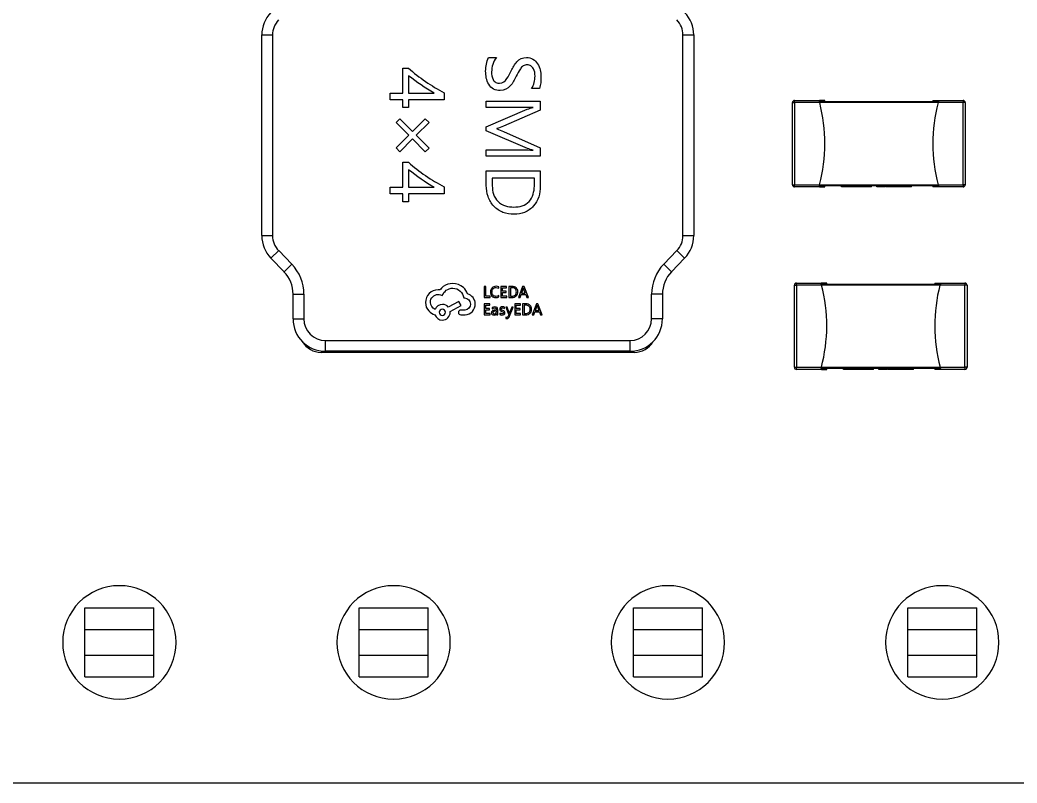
# Model space of a CAD drawing. Header units: millimetres. Extents: x 0 to 297, y 0 to 210.
# Drawn here: x 99.42 to 113.27, y 123.26 to 133.86 of the extents above; entities that cross this region are included whole.
import ezdxf

# ---------------------------------------------------------------- set-up
doc = ezdxf.new("R2010")
doc.units = ezdxf.units.MM

msp = doc.modelspace()

# ---------------------------------------------------------------- linework, layer by layer
at = {"color": 7, "linetype": 'Continuous', "lineweight": 25}
for p, q in [((102.78, 133.653), (102.93, 133.653)), ((102.78, 130.867), (102.78, 133.653)), ((102.93, 133.653), (102.93, 130.867)), ((108.63, 133.653), (108.78, 133.653)), ((108.63, 130.867), (108.63, 133.653)), ((108.78, 133.653), (108.78, 130.867)), ((105.929, 133.34), (106.039, 133.34)), ((104.738, 133.193), (104.816, 133.193)), ((104.738, 132.846), (104.738, 133.193)), ((104.82, 133.087), (104.82, 132.846)), ((104.564, 132.754), (104.564, 132.846)), ((104.564, 132.846), (104.738, 132.846)), ((104.82, 132.846), (105.176, 132.846)), ((105.314, 132.852), (105.314, 132.754)), ((106.638, 132.91), (106.528, 132.91)), ((104.738, 132.754), (104.564, 132.754)), ((104.738, 132.645), (104.738, 132.754)), ((104.82, 132.754), (104.82, 132.645)), ((105.314, 132.754), (104.82, 132.754)), ((105.899, 132.736), (106.649, 132.736)), ((105.899, 132.645), (105.899, 132.736)), ((106.649, 132.736), (106.649, 132.608)), ((110.152, 131.574), (110.152, 132.714)), ((110.152, 132.714), (110.182, 132.714)), ((110.182, 132.714), (110.182, 132.744)), ((110.182, 132.744), (110.527, 132.744)), ((110.53, 132.714), (110.182, 132.714)), ((110.182, 132.714), (110.182, 131.574)), ((110.526, 132.729), (110.52, 132.729)), ((110.523, 132.74), (110.523, 132.74)), ((110.523, 132.737), (110.523, 132.74)), ((110.602, 132.744), (110.527, 132.744)), ((110.527, 132.729), (112.176, 132.729)), ((112.174, 132.714), (110.53, 132.714)), ((110.602, 132.729), (110.602, 132.744)), ((112.102, 132.744), (112.102, 132.729)), ((112.102, 132.744), (112.176, 132.744)), ((112.522, 132.714), (112.174, 132.714)), ((112.176, 132.744), (112.522, 132.744)), ((112.183, 132.729), (112.178, 132.729)), ((112.18, 132.74), (112.181, 132.74)), ((112.18, 132.737), (112.18, 132.74)), ((112.522, 132.744), (112.522, 132.714)), ((112.522, 131.574), (112.522, 132.714)), ((112.552, 132.714), (112.522, 132.714)), ((112.552, 132.714), (112.552, 131.574)), ((104.82, 132.645), (104.738, 132.645)), ((106.395, 132.645), (105.899, 132.645)), ((105.899, 132.379), (106.468, 132.623)), ((106.649, 132.608), (106.137, 132.386)), ((106.549, 132.645), (106.549, 132.647)), ((104.646, 132.437), (104.698, 132.489)), ((104.823, 132.261), (104.646, 132.437)), ((104.698, 132.489), (104.875, 132.312)), ((104.875, 132.312), (105.052, 132.489)), ((105.103, 132.437), (104.926, 132.261)), ((105.052, 132.489), (105.103, 132.437)), ((105.899, 132.324), (105.899, 132.379)), ((106.472, 132.077), (105.899, 132.324)), ((106.046, 132.353), (106.046, 132.349)), ((106.139, 132.314), (106.649, 132.087)), ((104.646, 132.084), (104.823, 132.261)), ((104.874, 132.209), (104.698, 132.032)), ((105.051, 132.032), (104.874, 132.209)), ((104.926, 132.261), (105.103, 132.083)), ((104.698, 132.032), (104.646, 132.084)), ((105.103, 132.083), (105.051, 132.032)), ((105.899, 131.968), (105.899, 132.059)), ((105.899, 132.059), (106.4, 132.059)), ((106.549, 132.052), (106.549, 132.054)), ((106.649, 132.087), (106.649, 131.968)), ((104.738, 131.885), (104.816, 131.885)), ((104.738, 131.538), (104.738, 131.885)), ((106.649, 131.968), (105.899, 131.968)), ((104.82, 131.779), (104.82, 131.538)), ((105.899, 131.563), (105.899, 131.767)), ((105.899, 131.767), (106.649, 131.767)), ((106.649, 131.767), (106.649, 131.555)), ((106.567, 131.666), (105.982, 131.666)), ((105.982, 131.666), (105.982, 131.559)), ((106.567, 131.555), (106.567, 131.666)), ((104.564, 131.446), (104.564, 131.538)), ((104.564, 131.538), (104.738, 131.538)), ((104.738, 131.446), (104.564, 131.446)), ((104.738, 131.337), (104.738, 131.446)), ((104.82, 131.538), (105.176, 131.538)), ((105.314, 131.446), (104.82, 131.446)), ((104.82, 131.446), (104.82, 131.337)), ((105.314, 131.544), (105.314, 131.446)), ((110.152, 131.574), (110.182, 131.574)), ((110.182, 131.544), (110.182, 131.574)), ((110.182, 131.574), (110.527, 131.574)), ((110.53, 131.544), (110.182, 131.544)), ((110.526, 131.548), (110.52, 131.548)), ((110.523, 131.559), (110.523, 131.559)), ((110.526, 131.567), (110.526, 131.548)), ((110.527, 131.574), (112.176, 131.574)), ((112.174, 131.559), (110.53, 131.559)), ((110.53, 131.544), (110.602, 131.544)), ((110.602, 131.544), (110.602, 131.559)), ((110.835, 131.544), (110.835, 131.559)), ((110.866, 131.544), (110.866, 131.559)), ((110.94, 131.544), (110.94, 131.559)), ((110.955, 131.544), (110.955, 131.559)), ((110.984, 131.544), (110.984, 131.559)), ((111.062, 131.544), (111.062, 131.559)), ((111.151, 131.544), (111.151, 131.559)), ((111.186, 131.544), (111.186, 131.559)), ((111.25, 131.544), (111.25, 131.559)), ((111.325, 131.544), (111.325, 131.559)), ((111.337, 131.544), (111.325, 131.544)), ((111.337, 131.544), (111.337, 131.559)), ((111.373, 131.544), (111.337, 131.544)), ((111.373, 131.544), (111.373, 131.559)), ((111.374, 131.544), (111.373, 131.544)), ((111.374, 131.544), (111.374, 131.559)), ((111.377, 131.544), (111.377, 131.559)), ((111.386, 131.544), (111.385, 131.544)), ((111.39, 131.544), (111.39, 131.559)), ((111.418, 131.544), (111.414, 131.544)), ((111.424, 131.544), (111.424, 131.559)), ((111.446, 131.544), (111.446, 131.559)), ((111.453, 131.544), (111.453, 131.559)), ((111.453, 131.544), (111.453, 131.559)), ((111.461, 131.544), (111.461, 131.559)), ((111.463, 131.544), (111.461, 131.544)), ((111.464, 131.544), (111.464, 131.559)), ((111.511, 131.544), (111.464, 131.544)), ((111.511, 131.544), (111.511, 131.559)), ((111.513, 131.544), (111.511, 131.544)), ((111.513, 131.544), (111.513, 131.559)), ((111.516, 131.544), (111.513, 131.544)), ((111.516, 131.544), (111.516, 131.559)), ((111.53, 131.544), (111.516, 131.544)), ((111.53, 131.544), (111.53, 131.559)), ((111.557, 131.544), (111.53, 131.544)), ((111.557, 131.544), (111.557, 131.559)), ((111.591, 131.544), (111.591, 131.559)), ((111.605, 131.544), (111.605, 131.559)), ((111.61, 131.544), (111.607, 131.544)), ((111.61, 131.544), (111.61, 131.559)), ((111.645, 131.544), (111.61, 131.544)), ((111.645, 131.544), (111.645, 131.559)), ((111.658, 131.544), (111.645, 131.544)), ((111.658, 131.544), (111.658, 131.559)), ((111.692, 131.544), (111.658, 131.544)), ((111.692, 131.544), (111.692, 131.559)), ((111.706, 131.544), (111.695, 131.544)), ((111.706, 131.544), (111.706, 131.559)), ((111.72, 131.544), (111.72, 131.559)), ((111.725, 131.544), (111.725, 131.559)), ((111.76, 131.544), (111.725, 131.544)), ((111.76, 131.544), (111.76, 131.559)), ((111.772, 131.544), (111.76, 131.544)), ((111.772, 131.544), (111.772, 131.559)), ((111.807, 131.544), (111.772, 131.544)), ((111.807, 131.544), (111.807, 131.559)), ((112.102, 131.559), (112.102, 131.544)), ((112.174, 131.544), (112.102, 131.544)), ((112.522, 131.544), (112.174, 131.544)), ((112.176, 131.574), (112.522, 131.574)), ((112.178, 131.567), (112.178, 131.548)), ((112.183, 131.548), (112.178, 131.548)), ((112.18, 131.559), (112.181, 131.559)), ((112.552, 131.574), (112.522, 131.574)), ((112.522, 131.574), (112.522, 131.544)), ((104.82, 131.337), (104.738, 131.337)), ((102.78, 130.867), (102.93, 130.867)), ((108.63, 130.867), (108.78, 130.867)), ((102.907, 130.555), (103.015, 130.659)), ((103.015, 130.659), (103.197, 130.471)), ((108.364, 130.471), (108.546, 130.659)), ((108.546, 130.659), (108.654, 130.555)), ((103.089, 130.366), (102.907, 130.555)), ((103.089, 130.366), (103.197, 130.471)), ((108.364, 130.471), (108.472, 130.366)), ((108.654, 130.555), (108.472, 130.366)), ((110.208, 130.178), (110.208, 130.208)), ((110.208, 130.208), (110.554, 130.208)), ((110.552, 130.193), (110.547, 130.193)), ((110.549, 130.204), (110.55, 130.204)), ((110.55, 130.202), (110.55, 130.204)), ((110.628, 130.208), (110.554, 130.208)), ((110.554, 130.193), (112.203, 130.193)), ((110.628, 130.193), (110.628, 130.208)), ((112.128, 130.208), (112.128, 130.193)), ((112.128, 130.208), (112.203, 130.208)), ((112.203, 130.208), (112.548, 130.208)), ((112.21, 130.193), (112.204, 130.193)), ((112.207, 130.204), (112.207, 130.204)), ((112.207, 130.202), (112.207, 130.204)), ((112.548, 130.208), (112.548, 130.178)), ((105.871, 130.161), (105.871, 130.008)), ((105.891, 130.161), (105.871, 130.161)), ((105.891, 130.026), (105.891, 130.161)), ((106.072, 130.137), (106.072, 130.157)), ((106.102, 130.161), (106.102, 130.008)), ((106.181, 130.161), (106.102, 130.161)), ((106.122, 130.143), (106.181, 130.143)), ((106.122, 130.095), (106.122, 130.143)), ((106.177, 130.095), (106.122, 130.095)), ((106.122, 130.077), (106.177, 130.077)), ((106.122, 130.026), (106.122, 130.077)), ((106.177, 130.077), (106.177, 130.095)), ((106.181, 130.143), (106.181, 130.161)), ((106.213, 130.161), (106.213, 130.008)), ((106.257, 130.161), (106.213, 130.161)), ((106.256, 130.143), (106.233, 130.143)), ((106.233, 130.143), (106.233, 130.026)), ((106.404, 130.161), (106.346, 130.008)), ((106.411, 130.131), (106.388, 130.067)), ((106.388, 130.067), (106.44, 130.067)), ((106.425, 130.161), (106.404, 130.161)), ((106.414, 130.141), (106.414, 130.141)), ((106.44, 130.067), (106.417, 130.131)), ((106.483, 130.008), (106.425, 130.161)), ((110.178, 130.178), (110.208, 130.178)), ((110.178, 129.038), (110.178, 130.178)), ((110.556, 130.178), (110.208, 130.178)), ((110.208, 130.178), (110.208, 129.038)), ((112.2, 130.178), (110.556, 130.178)), ((112.548, 130.178), (112.2, 130.178)), ((112.578, 130.178), (112.548, 130.178)), ((112.548, 129.038), (112.548, 130.178)), ((112.578, 130.178), (112.578, 129.038)), ((103.215, 130.053), (103.365, 130.053)), ((103.215, 129.71), (103.215, 130.053)), ((103.365, 130.053), (103.365, 129.71)), ((105.516, 129.951), (105.371, 129.875)), ((105.55, 129.894), (105.516, 129.951)), ((105.585, 130.001), (105.594, 130.001)), ((105.871, 130.008), (105.951, 130.008)), ((105.871, 129.919), (105.871, 129.766)), ((105.949, 129.919), (105.871, 129.919)), ((105.951, 130.026), (105.891, 130.026)), ((105.949, 129.901), (105.949, 129.919)), ((105.951, 130.008), (105.951, 130.026)), ((106.072, 130.015), (106.072, 130.034)), ((106.102, 130.008), (106.184, 130.008)), ((106.184, 130.026), (106.122, 130.026)), ((106.184, 130.008), (106.184, 130.026)), ((106.213, 130.008), (106.255, 130.008)), ((106.233, 130.026), (106.255, 130.026)), ((106.372, 129.919), (106.293, 129.919)), ((106.293, 129.919), (106.293, 129.766)), ((106.346, 130.008), (106.368, 130.008)), ((106.368, 130.008), (106.382, 130.05)), ((106.372, 129.901), (106.372, 129.919)), ((106.382, 130.05), (106.446, 130.05)), ((106.404, 129.919), (106.404, 129.766)), ((106.448, 129.919), (106.404, 129.919)), ((106.446, 130.05), (106.461, 130.008)), ((106.461, 130.008), (106.483, 130.008)), ((106.595, 129.919), (106.537, 129.766)), ((106.616, 129.919), (106.595, 129.919)), ((106.674, 129.766), (106.616, 129.919)), ((108.345, 130.053), (108.195, 130.053)), ((108.195, 129.71), (108.195, 130.053)), ((108.345, 130.053), (108.345, 129.71)), ((105.398, 129.814), (105.55, 129.894)), ((105.398, 129.803), (105.398, 129.814)), ((105.601, 129.832), (105.552, 129.832)), ((105.891, 129.853), (105.891, 129.901)), ((105.891, 129.901), (105.949, 129.901)), ((105.945, 129.853), (105.891, 129.853)), ((105.891, 129.784), (105.891, 129.835)), ((105.891, 129.835), (105.945, 129.835)), ((105.953, 129.784), (105.891, 129.784)), ((105.945, 129.835), (105.945, 129.853)), ((105.953, 129.766), (105.953, 129.784)), ((105.982, 129.868), (105.982, 129.849)), ((106.04, 129.836), (106.007, 129.831)), ((106.04, 129.821), (106.014, 129.818)), ((106.039, 129.783), (106.04, 129.783)), ((106.04, 129.811), (106.04, 129.821)), ((106.04, 129.783), (106.04, 129.766)), ((106.059, 129.766), (106.059, 129.836)), ((106.085, 129.79), (106.085, 129.77)), ((106.153, 129.854), (106.153, 129.873)), ((106.168, 129.875), (106.211, 129.767)), ((106.19, 129.875), (106.168, 129.875)), ((106.218, 129.793), (106.19, 129.875)), ((106.22, 129.784), (106.218, 129.793)), ((106.221, 129.784), (106.22, 129.784)), ((106.223, 129.75), (106.273, 129.875)), ((106.253, 129.875), (106.223, 129.793)), ((106.273, 129.875), (106.253, 129.875)), ((106.313, 129.901), (106.372, 129.901)), ((106.313, 129.853), (106.313, 129.901)), ((106.368, 129.853), (106.313, 129.853)), ((106.313, 129.835), (106.368, 129.835)), ((106.313, 129.784), (106.313, 129.835)), ((106.375, 129.784), (106.313, 129.784)), ((106.368, 129.835), (106.368, 129.853)), ((106.375, 129.766), (106.375, 129.784)), ((106.447, 129.901), (106.424, 129.901)), ((106.424, 129.901), (106.424, 129.784)), ((106.424, 129.784), (106.446, 129.784)), ((106.559, 129.766), (106.573, 129.808)), ((106.573, 129.808), (106.637, 129.808)), ((106.602, 129.889), (106.579, 129.825)), ((106.579, 129.825), (106.631, 129.825)), ((106.605, 129.899), (106.605, 129.899)), ((106.631, 129.825), (106.608, 129.889)), ((106.637, 129.808), (106.652, 129.766)), ((103.215, 129.71), (103.365, 129.71)), ((105.543, 129.766), (105.607, 129.766)), ((105.871, 129.766), (105.953, 129.766)), ((106.04, 129.766), (106.059, 129.766)), ((106.172, 129.734), (106.172, 129.717)), ((106.211, 129.767), (106.202, 129.747)), ((106.293, 129.766), (106.375, 129.766)), ((106.404, 129.766), (106.446, 129.766)), ((106.537, 129.766), (106.559, 129.766)), ((106.652, 129.766), (106.674, 129.766)), ((108.345, 129.71), (108.195, 129.71)), ((103.665, 129.26), (103.665, 129.41)), ((103.665, 129.41), (107.895, 129.41)), ((107.895, 129.26), (107.895, 129.41)), ((107.955, 129.245), (103.605, 129.245)), ((107.895, 129.26), (103.665, 129.26)), ((110.178, 129.038), (110.208, 129.038)), ((110.208, 129.038), (110.554, 129.038)), ((110.208, 129.008), (110.208, 129.038)), ((110.556, 129.008), (110.208, 129.008)), ((110.552, 129.012), (110.547, 129.012)), ((110.549, 129.023), (110.55, 129.023)), ((110.552, 129.032), (110.552, 129.012)), ((110.554, 129.038), (112.203, 129.038)), ((112.2, 129.023), (110.556, 129.023)), ((110.556, 129.008), (110.628, 129.008)), ((110.628, 129.008), (110.628, 129.023)), ((110.861, 129.008), (110.861, 129.023)), ((110.892, 129.008), (110.892, 129.023)), ((110.967, 129.008), (110.967, 129.023)), ((110.982, 129.008), (110.982, 129.023)), ((111.01, 129.008), (111.01, 129.023)), ((111.088, 129.008), (111.088, 129.023)), ((111.177, 129.008), (111.177, 129.023)), ((111.212, 129.008), (111.212, 129.023)), ((111.276, 129.008), (111.276, 129.023)), ((111.351, 129.008), (111.351, 129.023)), ((111.363, 129.008), (111.351, 129.008)), ((111.363, 129.008), (111.363, 129.023)), ((111.4, 129.008), (111.363, 129.008)), ((111.4, 129.008), (111.4, 129.023)), ((111.401, 129.008), (111.4, 129.008)), ((111.401, 129.008), (111.401, 129.023)), ((111.403, 129.008), (111.403, 129.023)), ((111.412, 129.008), (111.412, 129.008)), ((111.417, 129.008), (111.417, 129.023)), ((111.445, 129.008), (111.44, 129.008)), ((111.45, 129.008), (111.45, 129.023)), ((111.472, 129.008), (111.472, 129.023)), ((111.48, 129.008), (111.48, 129.023)), ((111.48, 129.008), (111.48, 129.023)), ((111.487, 129.008), (111.487, 129.023)), ((111.489, 129.008), (111.487, 129.008)), ((111.49, 129.008), (111.49, 129.023)), ((111.537, 129.008), (111.49, 129.008)), ((111.537, 129.008), (111.537, 129.023)), ((111.539, 129.008), (111.537, 129.008)), ((111.539, 129.008), (111.539, 129.023)), ((111.543, 129.008), (111.539, 129.008)), ((111.543, 129.008), (111.543, 129.023)), ((111.557, 129.008), (111.543, 129.008)), ((111.557, 129.008), (111.557, 129.023)), ((111.583, 129.008), (111.557, 129.008)), ((111.583, 129.008), (111.583, 129.023)), ((111.617, 129.008), (111.617, 129.023)), ((111.631, 129.008), (111.631, 129.023)), ((111.636, 129.008), (111.634, 129.008)), ((111.636, 129.008), (111.636, 129.023)), ((111.671, 129.008), (111.636, 129.008)), ((111.671, 129.008), (111.671, 129.023)), ((111.684, 129.008), (111.671, 129.008)), ((111.684, 129.008), (111.684, 129.023)), ((111.719, 129.008), (111.684, 129.008)), ((111.719, 129.008), (111.719, 129.023)), ((111.732, 129.008), (111.721, 129.008)), ((111.732, 129.008), (111.732, 129.023)), ((111.746, 129.008), (111.746, 129.023)), ((111.751, 129.008), (111.751, 129.023)), ((111.786, 129.008), (111.751, 129.008)), ((111.786, 129.008), (111.786, 129.023)), ((111.798, 129.008), (111.786, 129.008)), ((111.798, 129.008), (111.798, 129.023)), ((111.833, 129.008), (111.798, 129.008)), ((111.833, 129.008), (111.833, 129.023)), ((112.128, 129.023), (112.128, 129.008)), ((112.2, 129.008), (112.128, 129.008)), ((112.548, 129.008), (112.2, 129.008)), ((112.203, 129.038), (112.548, 129.038)), ((112.204, 129.032), (112.204, 129.012)), ((112.21, 129.012), (112.204, 129.012)), ((112.207, 129.023), (112.207, 129.023)), ((112.548, 129.038), (112.548, 129.008)), ((112.578, 129.038), (112.548, 129.038)), ((100.322, 125.398), (100.322, 125.698)), ((100.322, 125.698), (101.282, 125.698)), ((101.282, 125.398), (101.282, 125.698)), ((104.132, 125.698), (105.092, 125.698)), ((104.132, 125.398), (104.132, 125.698)), ((105.092, 125.398), (105.092, 125.698)), ((107.942, 125.698), (108.902, 125.698)), ((107.942, 125.398), (107.942, 125.698)), ((108.902, 125.398), (108.902, 125.698)), ((111.752, 125.398), (111.752, 125.698)), ((111.752, 125.698), (112.712, 125.698)), ((112.712, 125.398), (112.712, 125.698)), ((100.322, 125.398), (101.282, 125.398)), ((100.322, 125.038), (100.322, 125.398)), ((101.282, 125.038), (101.282, 125.398)), ((104.132, 125.398), (105.092, 125.398)), ((104.132, 125.038), (104.132, 125.398)), ((105.092, 125.038), (105.092, 125.398)), ((107.942, 125.398), (108.902, 125.398)), ((107.942, 125.038), (107.942, 125.398)), ((108.902, 125.038), (108.902, 125.398)), ((111.752, 125.038), (111.752, 125.398)), ((111.752, 125.398), (112.712, 125.398)), ((112.712, 125.038), (112.712, 125.398)), ((100.322, 125.038), (101.282, 125.038)), ((100.322, 124.738), (100.322, 125.038)), ((101.282, 124.738), (101.282, 125.038)), ((104.132, 125.038), (105.092, 125.038)), ((104.132, 124.738), (104.132, 125.038)), ((105.092, 124.738), (105.092, 125.038)), ((107.942, 125.038), (108.902, 125.038)), ((107.942, 124.738), (107.942, 125.038)), ((108.902, 124.738), (108.902, 125.038)), ((111.752, 124.738), (111.752, 125.038)), ((111.752, 125.038), (112.712, 125.038)), ((112.712, 124.738), (112.712, 125.038)), ((100.322, 124.738), (101.282, 124.738)), ((104.132, 124.738), (105.092, 124.738)), ((107.942, 124.738), (108.902, 124.738)), ((111.752, 124.738), (112.712, 124.738)), ((135.962, 123.264), (35.462, 123.264))]:
    msp.add_line(p, q, dxfattribs=at)
for centre, radius, start, end in [((103.23, 133.653), 0.45, 135.971, 180), ((108.33, 133.653), 0.45, 0, 44.029), ((103.23, 133.653), 0.3, 135.971, 180), ((108.33, 133.653), 0.3, 0, 44.029), ((110.182, 132.714), 0.03, 90, 180), ((108.352, 132.148), 2.25, 345.2121, 14.5618), ((114.352, 132.148), 2.25, 165.4382, 194.7879), ((112.522, 132.714), 0.03, 0, 90), ((110.182, 131.574), 0.03, 180, 270), ((112.522, 131.574), 0.03, 270, 0), ((103.23, 130.867), 0.45, 180, 224.029), ((103.23, 130.867), 0.3, 180, 224.029), ((108.33, 130.867), 0.3, 315.971, 0), ((108.33, 130.867), 0.45, 315.971, 0), ((102.765, 130.053), 0.6, 0, 44.029), ((108.795, 130.053), 0.6, 135.971, 180), ((102.765, 130.053), 0.45, 0, 44.029), ((108.795, 130.053), 0.45, 135.971, 180), ((110.208, 130.178), 0.03, 90, 180), ((112.548, 130.178), 0.03, 0, 90), ((108.378, 129.613), 2.25, 345.2121, 14.5618), ((114.378, 129.613), 2.25, 165.4382, 194.7879), ((103.665, 129.71), 0.45, 180, 270), ((103.665, 129.71), 0.3, 180, 270), ((107.895, 129.71), 0.45, 270, 0), ((107.895, 129.71), 0.3, 270, 0), ((103.605, 129.545), 0.3, 210.2731, 270), ((107.955, 129.545), 0.3, 270, 329.7269), ((110.208, 129.038), 0.03, 180, 270), ((112.548, 129.038), 0.03, 270, 0), ((100.802, 125.218), 0.787, 0, 180), ((104.612, 125.218), 0.787, 0, 180), ((108.422, 125.218), 0.787, 0, 180), ((112.232, 125.218), 0.787, 0, 180), ((100.802, 125.218), 0.787, 180, 0), ((104.612, 125.218), 0.787, 180, 0), ((108.422, 125.218), 0.787, 180, 0), ((112.232, 125.218), 0.787, 180, 0)]:
    msp.add_arc(centre, radius, start, end, dxfattribs=at)
for points, knots in [([(105.89, 133.151), (105.891, 133.183), (105.894, 133.216), (105.906, 133.279), (105.913, 133.311), (105.929, 133.34)], [0, 0, 0, 0, 0.5, 0.5, 1, 1, 1, 1]), ([(106.244, 133.156), (106.267, 133.201), (106.29, 133.245), (106.358, 133.319), (106.407, 133.339), (106.457, 133.34)], [0, 0, 0, 0, 0.5, 0.5, 1, 1, 1, 1]), ([(106.457, 133.34), (106.488, 133.339), (106.52, 133.333), (106.574, 133.302), (106.595, 133.279), (106.646, 133.2), (106.657, 133.137), (106.658, 133.074)], [0, 0, 0, 0, 0.25, 0.25, 0.5, 0.5, 1, 1, 1, 1]), ([(106.093, 132.882), (106.061, 132.883), (106.029, 132.888), (105.972, 132.917), (105.949, 132.941), (105.899, 133.022), (105.891, 133.087), (105.89, 133.151)], [0, 0, 0, 0, 0.25, 0.25, 0.5, 0.5, 1, 1, 1, 1]), ([(105.972, 133.14), (105.973, 133.103), (105.976, 133.065), (106.002, 133.017), (106.015, 133.003), (106.048, 132.986), (106.066, 132.983), (106.084, 132.983)], [0, 0, 0, 0, 0.5, 0.5, 0.75, 0.75, 1, 1, 1, 1]), ([(106.084, 132.983), (106.126, 132.984), (106.163, 133.012), (106.208, 133.081), (106.226, 133.119), (106.244, 133.156)], [0, 0, 0, 0, 0.5, 0.5, 1, 1, 1, 1]), ([(106.467, 133.239), (106.448, 133.239), (106.428, 133.234), (106.395, 133.214), (106.383, 133.198), (106.35, 133.15), (106.332, 133.115), (106.315, 133.08)], [0, 0, 0, 0, 0.25, 0.25, 0.5, 0.5, 1, 1, 1, 1]), ([(106.576, 133.082), (106.576, 133.118), (106.57, 133.154), (106.544, 133.201), (106.533, 133.215), (106.503, 133.235), (106.485, 133.238), (106.467, 133.239)], [0, 0, 0, 0, 0.5, 0.5, 0.75, 0.75, 1, 1, 1, 1]), ([(106.315, 133.08), (106.292, 133.032), (106.267, 132.985), (106.196, 132.908), (106.145, 132.884), (106.093, 132.882)], [0, 0, 0, 0, 0.5, 0.5, 1, 1, 1, 1]), ([(106.284, 131.163), (106.232, 131.164), (106.179, 131.171), (106.082, 131.208), (106.038, 131.238), (105.967, 131.314), (105.94, 131.36), (105.906, 131.458), (105.9, 131.511), (105.899, 131.563)], [0, 0, 0, 0, 0.25, 0.25, 0.5, 0.5, 0.75, 0.75, 1, 1, 1, 1]), ([(105.982, 131.559), (105.982, 131.52), (105.986, 131.479), (106.012, 131.404), (106.033, 131.369), (106.09, 131.313), (106.126, 131.292), (106.202, 131.268), (106.242, 131.264), (106.282, 131.263)], [0, 0, 0, 0, 0.25, 0.25, 0.5, 0.5, 0.75, 0.75, 1, 1, 1, 1]), ([(106.282, 131.263), (106.32, 131.264), (106.359, 131.268), (106.433, 131.292), (106.467, 131.313), (106.545, 131.398), (106.565, 131.478), (106.567, 131.555)], [0, 0, 0, 0, 0.25, 0.25, 0.5, 0.5, 1, 1, 1, 1]), ([(106.649, 131.555), (106.648, 131.505), (106.642, 131.454), (106.611, 131.359), (106.585, 131.315), (106.519, 131.239), (106.477, 131.209), (106.384, 131.171), (106.334, 131.164), (106.284, 131.163)], [0, 0, 0, 0, 0.25, 0.25, 0.5, 0.5, 0.75, 0.75, 1, 1, 1, 1]), ([(105.288, 129.844), (105.266, 129.844), (105.246, 129.825), (105.246, 129.778), (105.266, 129.759), (105.288, 129.759)], [0, 0, 0, 0, 0.5, 0.5, 1, 1, 1, 1]), ([(105.288, 129.759), (105.312, 129.759), (105.331, 129.778), (105.331, 129.825), (105.311, 129.844), (105.288, 129.844)], [0, 0, 0, 0, 0.5, 0.5, 1, 1, 1, 1])]:
    msp.add_open_spline(points, degree=3, knots=knots, dxfattribs=at)
for points in [[(106.039, 133.34), (105.995, 133.283), (105.974, 133.211), (105.972, 133.14)], [(104.816, 133.193), (104.968, 133.061), (105.134, 132.944), (105.314, 132.852)], [(105.176, 132.846), (105.051, 132.916), (104.932, 132.998), (104.82, 133.087)], [(106.528, 132.91), (106.562, 132.96), (106.575, 133.022), (106.576, 133.082)], [(106.658, 133.074), (106.658, 133.019), (106.657, 132.962), (106.638, 132.91)], [(110.523, 132.739), (110.522, 132.736), (110.521, 132.733), (110.52, 132.729)], [(110.527, 132.744), (110.526, 132.744), (110.525, 132.742), (110.523, 132.74)], [(110.523, 132.74), (110.523, 132.74), (110.523, 132.739), (110.523, 132.739)], [(110.523, 132.737), (110.523, 132.738), (110.523, 132.738), (110.523, 132.739)], [(110.526, 132.729), (110.527, 132.724), (110.528, 132.719), (110.53, 132.714)], [(110.526, 132.728), (110.526, 132.728), (110.527, 132.729), (110.527, 132.729)], [(112.178, 132.729), (112.177, 132.724), (112.176, 132.719), (112.174, 132.714)], [(112.176, 132.744), (112.178, 132.744), (112.179, 132.742), (112.18, 132.74)], [(112.176, 132.729), (112.177, 132.729), (112.177, 132.728), (112.178, 132.728)], [(112.181, 132.739), (112.181, 132.738), (112.181, 132.738), (112.18, 132.737)], [(112.181, 132.74), (112.181, 132.74), (112.181, 132.739), (112.181, 132.739)], [(112.181, 132.739), (112.182, 132.736), (112.183, 132.733), (112.183, 132.729)], [(106.549, 132.647), (106.498, 132.645), (106.447, 132.645), (106.395, 132.645)], [(106.468, 132.623), (106.494, 132.633), (106.521, 132.638), (106.549, 132.645)], [(106.137, 132.386), (106.107, 132.373), (106.077, 132.361), (106.046, 132.353)], [(106.046, 132.349), (106.077, 132.338), (106.108, 132.326), (106.139, 132.314)], [(106.4, 132.059), (106.45, 132.059), (106.499, 132.056), (106.549, 132.052)], [(106.549, 132.054), (106.523, 132.06), (106.497, 132.067), (106.472, 132.077)], [(104.816, 131.885), (104.968, 131.753), (105.134, 131.636), (105.314, 131.544)], [(105.176, 131.538), (105.051, 131.608), (104.932, 131.69), (104.82, 131.779)], [(110.523, 131.557), (110.522, 131.553), (110.521, 131.55), (110.52, 131.548)], [(110.527, 131.574), (110.526, 131.569), (110.525, 131.563), (110.523, 131.559)], [(110.523, 131.559), (110.523, 131.558), (110.523, 131.558), (110.523, 131.557)], [(110.523, 131.559), (110.523, 131.558), (110.523, 131.558), (110.523, 131.557)], [(110.53, 131.559), (110.528, 131.559), (110.527, 131.563), (110.526, 131.568)], [(110.526, 131.548), (110.527, 131.545), (110.528, 131.544), (110.53, 131.544)], [(110.866, 131.544), (110.846, 131.544), (110.835, 131.544), (110.835, 131.544)], [(110.94, 131.544), (110.912, 131.544), (110.886, 131.544), (110.866, 131.544)], [(110.955, 131.544), (110.95, 131.544), (110.946, 131.544), (110.94, 131.544)], [(110.984, 131.544), (110.973, 131.544), (110.964, 131.544), (110.955, 131.544)], [(111.062, 131.544), (111.033, 131.544), (111.007, 131.544), (110.984, 131.544)], [(111.151, 131.544), (111.126, 131.544), (111.095, 131.544), (111.062, 131.544)], [(111.186, 131.544), (111.179, 131.544), (111.166, 131.544), (111.151, 131.544)], [(111.25, 131.544), (111.25, 131.544), (111.223, 131.544), (111.186, 131.544)], [(111.39, 131.544), (111.382, 131.544), (111.377, 131.544), (111.377, 131.544)], [(111.424, 131.544), (111.41, 131.544), (111.399, 131.544), (111.39, 131.544)], [(111.446, 131.544), (111.44, 131.544), (111.433, 131.544), (111.424, 131.544)], [(111.461, 131.544), (111.456, 131.544), (111.453, 131.544), (111.453, 131.544)], [(111.591, 131.544), (111.582, 131.544), (111.57, 131.544), (111.557, 131.544)], [(111.605, 131.544), (111.605, 131.544), (111.6, 131.544), (111.591, 131.544)], [(111.72, 131.544), (111.72, 131.544), (111.715, 131.544), (111.706, 131.544)], [(112.178, 131.568), (112.177, 131.563), (112.176, 131.559), (112.174, 131.559)], [(112.178, 131.548), (112.177, 131.545), (112.176, 131.544), (112.174, 131.544)], [(112.176, 131.574), (112.178, 131.569), (112.179, 131.563), (112.18, 131.559)], [(112.181, 131.557), (112.181, 131.558), (112.181, 131.558), (112.18, 131.559)], [(112.181, 131.559), (112.181, 131.558), (112.181, 131.558), (112.181, 131.557)], [(112.181, 131.557), (112.182, 131.553), (112.183, 131.55), (112.183, 131.548)], [(105.433, 130.202), (105.385, 130.202), (105.34, 130.187), (105.302, 130.159)], [(105.58, 130.145), (105.539, 130.181), (105.487, 130.202), (105.433, 130.202)], [(110.549, 130.204), (110.548, 130.201), (110.547, 130.198), (110.547, 130.193)], [(110.549, 130.204), (110.549, 130.204), (110.549, 130.204), (110.549, 130.204)], [(110.55, 130.202), (110.549, 130.203), (110.549, 130.203), (110.549, 130.204)], [(110.554, 130.208), (110.552, 130.208), (110.551, 130.207), (110.55, 130.204)], [(110.552, 130.193), (110.553, 130.189), (110.555, 130.184), (110.556, 130.178)], [(110.552, 130.192), (110.553, 130.193), (110.553, 130.193), (110.554, 130.193)], [(112.204, 130.193), (112.203, 130.189), (112.202, 130.184), (112.2, 130.178)], [(112.203, 130.208), (112.204, 130.208), (112.205, 130.207), (112.207, 130.204)], [(112.203, 130.193), (112.203, 130.193), (112.204, 130.193), (112.204, 130.192)], [(112.207, 130.204), (112.208, 130.201), (112.209, 130.198), (112.21, 130.193)], [(112.207, 130.204), (112.207, 130.204), (112.207, 130.204), (112.207, 130.204)], [(112.207, 130.204), (112.207, 130.203), (112.207, 130.203), (112.207, 130.202)], [(105.105, 130.062), (105.072, 130.029), (105.054, 129.985), (105.054, 129.938)], [(105.23, 130.114), (105.183, 130.114), (105.139, 130.096), (105.105, 130.062)], [(105.255, 130.112), (105.246, 130.113), (105.238, 130.114), (105.23, 130.114)], [(105.302, 130.159), (105.284, 130.146), (105.269, 130.13), (105.255, 130.112)], [(105.288, 130.033), (105.309, 130.093), (105.365, 130.137), (105.434, 130.137)], [(105.434, 130.137), (105.512, 130.137), (105.577, 130.077), (105.585, 130.001)], [(105.639, 130.06), (105.627, 130.092), (105.606, 130.122), (105.58, 130.145)], [(105.746, 129.918), (105.745, 129.983), (105.7, 130.04), (105.639, 130.06)], [(105.98, 130.141), (105.965, 130.126), (105.958, 130.106), (105.958, 130.082)], [(105.958, 130.082), (105.958, 130.059), (105.964, 130.04), (105.977, 130.027)], [(105.978, 130.083), (105.978, 130.102), (105.984, 130.117), (105.994, 130.129)], [(105.993, 130.039), (105.983, 130.05), (105.978, 130.065), (105.978, 130.083)], [(106.036, 130.163), (106.013, 130.163), (105.994, 130.156), (105.98, 130.141)], [(105.994, 130.129), (106.005, 130.14), (106.019, 130.146), (106.036, 130.146)], [(106.072, 130.157), (106.062, 130.161), (106.05, 130.163), (106.036, 130.163)], [(106.036, 130.146), (106.049, 130.146), (106.061, 130.143), (106.072, 130.137)], [(106.3, 130.129), (106.289, 130.139), (106.274, 130.143), (106.256, 130.143)], [(106.314, 130.141), (106.299, 130.154), (106.28, 130.161), (106.257, 130.161)], [(106.317, 130.086), (106.317, 130.105), (106.311, 130.119), (106.3, 130.129)], [(106.3, 130.042), (106.311, 130.052), (106.317, 130.067), (106.317, 130.086)], [(106.337, 130.087), (106.337, 130.109), (106.33, 130.127), (106.314, 130.141)], [(106.314, 130.03), (106.33, 130.044), (106.337, 130.063), (106.337, 130.087)], [(106.414, 130.141), (106.413, 130.137), (106.412, 130.133), (106.411, 130.131)], [(106.417, 130.131), (106.416, 130.133), (106.415, 130.136), (106.414, 130.141)], [(105.054, 129.938), (105.054, 129.895), (105.07, 129.853), (105.1, 129.82)], [(105.122, 129.94), (105.122, 130), (105.171, 130.049), (105.231, 130.049)], [(105.187, 129.841), (105.149, 129.858), (105.122, 129.896), (105.122, 129.94)], [(105.231, 130.049), (105.251, 130.049), (105.272, 130.042), (105.288, 130.033)], [(105.594, 130.001), (105.641, 130.001), (105.679, 129.963), (105.679, 129.917)], [(105.679, 129.917), (105.679, 129.872), (105.645, 129.835), (105.601, 129.832)], [(105.706, 129.815), (105.732, 129.843), (105.746, 129.88), (105.746, 129.918)], [(105.977, 130.027), (105.99, 130.013), (106.008, 130.006), (106.03, 130.006)], [(106.032, 130.023), (106.016, 130.023), (106.003, 130.029), (105.993, 130.039)], [(106.03, 130.006), (106.046, 130.006), (106.061, 130.009), (106.072, 130.015)], [(106.072, 130.034), (106.061, 130.027), (106.047, 130.023), (106.032, 130.023)], [(106.255, 130.026), (106.274, 130.026), (106.289, 130.031), (106.3, 130.042)], [(106.255, 130.008), (106.279, 130.008), (106.299, 130.015), (106.314, 130.03)], [(106.505, 129.899), (106.49, 129.912), (106.471, 129.919), (106.448, 129.919)], [(105.1, 129.82), (105.123, 129.794), (105.153, 129.777), (105.186, 129.768)], [(105.289, 129.912), (105.243, 129.912), (105.203, 129.882), (105.187, 129.841)], [(105.371, 129.875), (105.351, 129.898), (105.322, 129.912), (105.289, 129.912)], [(105.289, 129.694), (105.349, 129.694), (105.398, 129.743), (105.398, 129.803)], [(105.545, 129.833), (105.527, 129.833), (105.512, 129.818), (105.512, 129.799)], [(105.512, 129.799), (105.512, 129.782), (105.526, 129.767), (105.543, 129.766)], [(105.552, 129.832), (105.55, 129.832), (105.547, 129.833), (105.545, 129.833)], [(105.607, 129.766), (105.645, 129.769), (105.68, 129.786), (105.706, 129.815)], [(106.007, 129.831), (105.983, 129.828), (105.971, 129.816), (105.971, 129.796)], [(105.971, 129.796), (105.971, 129.786), (105.974, 129.778), (105.981, 129.772)], [(106.019, 129.878), (106.005, 129.878), (105.993, 129.874), (105.982, 129.868)], [(105.982, 129.849), (105.993, 129.858), (106.004, 129.862), (106.018, 129.862)], [(105.996, 129.811), (105.992, 129.808), (105.991, 129.803), (105.991, 129.797)], [(105.991, 129.797), (105.991, 129.792), (105.992, 129.788), (105.996, 129.784)], [(106.014, 129.818), (106.005, 129.816), (105.999, 129.814), (105.996, 129.811)], [(105.996, 129.784), (106, 129.781), (106.005, 129.779), (106.011, 129.779)], [(106.006, 129.764), (106.02, 129.764), (106.032, 129.77), (106.039, 129.783)], [(106.011, 129.779), (106.019, 129.779), (106.026, 129.782), (106.031, 129.788)], [(106.018, 129.862), (106.032, 129.862), (106.04, 129.853), (106.04, 129.836)], [(106.059, 129.836), (106.059, 129.864), (106.046, 129.878), (106.019, 129.878)], [(106.031, 129.788), (106.037, 129.794), (106.04, 129.802), (106.04, 129.811)], [(106.097, 129.869), (106.089, 129.863), (106.085, 129.856), (106.085, 129.846)], [(106.085, 129.846), (106.085, 129.839), (106.087, 129.833), (106.09, 129.829)], [(106.116, 129.779), (106.105, 129.779), (106.094, 129.783), (106.085, 129.79)], [(106.09, 129.829), (106.094, 129.824), (106.102, 129.819), (106.114, 129.814)], [(106.127, 129.878), (106.115, 129.878), (106.105, 129.875), (106.097, 129.869)], [(106.104, 129.848), (106.104, 129.852), (106.106, 129.856), (106.11, 129.858)], [(106.109, 129.837), (106.106, 129.84), (106.104, 129.843), (106.104, 129.848)], [(106.127, 129.828), (106.118, 129.832), (106.111, 129.835), (106.109, 129.837)], [(106.11, 129.858), (106.114, 129.861), (106.119, 129.862), (106.125, 129.862)], [(106.114, 129.814), (106.124, 129.81), (106.13, 129.807), (106.134, 129.804)], [(106.139, 129.794), (106.139, 129.784), (106.131, 129.779), (106.116, 129.779)], [(106.125, 129.862), (106.136, 129.862), (106.145, 129.86), (106.153, 129.854)], [(106.153, 129.873), (106.145, 129.876), (106.136, 129.878), (106.127, 129.878)], [(106.152, 129.814), (106.148, 129.819), (106.139, 129.824), (106.127, 129.828)], [(106.134, 129.804), (106.137, 129.802), (106.139, 129.798), (106.139, 129.794)], [(106.146, 129.772), (106.154, 129.778), (106.158, 129.786), (106.158, 129.796)], [(106.158, 129.796), (106.158, 129.803), (106.156, 129.809), (106.152, 129.814)], [(106.223, 129.793), (106.222, 129.789), (106.221, 129.786), (106.221, 129.784)], [(106.446, 129.784), (106.465, 129.784), (106.48, 129.789), (106.491, 129.8)], [(106.446, 129.766), (106.47, 129.766), (106.49, 129.773), (106.505, 129.788)], [(106.491, 129.887), (106.48, 129.897), (106.465, 129.901), (106.447, 129.901)], [(106.508, 129.844), (106.508, 129.863), (106.502, 129.877), (106.491, 129.887)], [(106.491, 129.8), (106.502, 129.81), (106.508, 129.825), (106.508, 129.844)], [(106.528, 129.845), (106.528, 129.867), (106.521, 129.885), (106.505, 129.899)], [(106.505, 129.788), (106.521, 129.802), (106.528, 129.821), (106.528, 129.845)], [(106.605, 129.899), (106.604, 129.895), (106.603, 129.891), (106.602, 129.889)], [(106.608, 129.889), (106.607, 129.891), (106.606, 129.894), (106.605, 129.899)], [(105.186, 129.768), (105.2, 129.725), (105.242, 129.694), (105.289, 129.694)], [(105.981, 129.772), (105.987, 129.767), (105.995, 129.764), (106.006, 129.764)], [(106.085, 129.77), (106.093, 129.766), (106.103, 129.764), (106.114, 129.764)], [(106.114, 129.764), (106.127, 129.764), (106.138, 129.767), (106.146, 129.772)], [(106.183, 129.731), (106.179, 129.731), (106.176, 129.732), (106.172, 129.734)], [(106.172, 129.717), (106.175, 129.716), (106.18, 129.715), (106.184, 129.715)], [(106.202, 129.747), (106.198, 129.736), (106.192, 129.731), (106.183, 129.731)], [(106.184, 129.715), (106.201, 129.715), (106.214, 129.727), (106.223, 129.75)], [(110.549, 129.022), (110.548, 129.018), (110.547, 129.015), (110.547, 129.012)], [(110.549, 129.023), (110.549, 129.023), (110.549, 129.022), (110.549, 129.022)], [(110.55, 129.023), (110.549, 129.023), (110.549, 129.022), (110.549, 129.022)], [(110.554, 129.038), (110.552, 129.033), (110.551, 129.028), (110.55, 129.023)], [(110.556, 129.023), (110.554, 129.023), (110.553, 129.027), (110.552, 129.033)], [(110.552, 129.012), (110.553, 129.01), (110.555, 129.008), (110.556, 129.008)], [(110.892, 129.008), (110.872, 129.008), (110.861, 129.008), (110.861, 129.008)], [(110.967, 129.008), (110.939, 129.008), (110.912, 129.008), (110.892, 129.008)], [(110.982, 129.008), (110.976, 129.008), (110.972, 129.008), (110.967, 129.008)], [(111.01, 129.008), (110.999, 129.008), (110.99, 129.008), (110.982, 129.008)], [(111.088, 129.008), (111.06, 129.008), (111.033, 129.008), (111.01, 129.008)], [(111.177, 129.008), (111.152, 129.008), (111.121, 129.008), (111.088, 129.008)], [(111.212, 129.008), (111.205, 129.008), (111.192, 129.008), (111.177, 129.008)], [(111.276, 129.008), (111.276, 129.008), (111.249, 129.008), (111.212, 129.008)], [(111.417, 129.008), (111.408, 129.008), (111.403, 129.008), (111.403, 129.008)], [(111.45, 129.008), (111.437, 129.008), (111.425, 129.008), (111.417, 129.008)], [(111.472, 129.008), (111.466, 129.008), (111.459, 129.008), (111.45, 129.008)], [(111.487, 129.008), (111.482, 129.008), (111.48, 129.008), (111.48, 129.008)], [(111.617, 129.008), (111.608, 129.008), (111.597, 129.008), (111.583, 129.008)], [(111.631, 129.008), (111.631, 129.008), (111.627, 129.008), (111.617, 129.008)], [(111.746, 129.008), (111.746, 129.008), (111.741, 129.008), (111.732, 129.008)], [(112.204, 129.033), (112.204, 129.027), (112.202, 129.023), (112.2, 129.023)], [(112.204, 129.012), (112.203, 129.01), (112.202, 129.008), (112.2, 129.008)], [(112.203, 129.038), (112.204, 129.033), (112.205, 129.028), (112.207, 129.023)], [(112.207, 129.023), (112.207, 129.023), (112.207, 129.022), (112.207, 129.022)], [(112.207, 129.022), (112.207, 129.022), (112.207, 129.023), (112.207, 129.023)], [(112.207, 129.022), (112.208, 129.018), (112.209, 129.015), (112.21, 129.012)]]:
    msp.add_open_spline(points, degree=3, dxfattribs=at)

doc.saveas('drawing.dxf')
